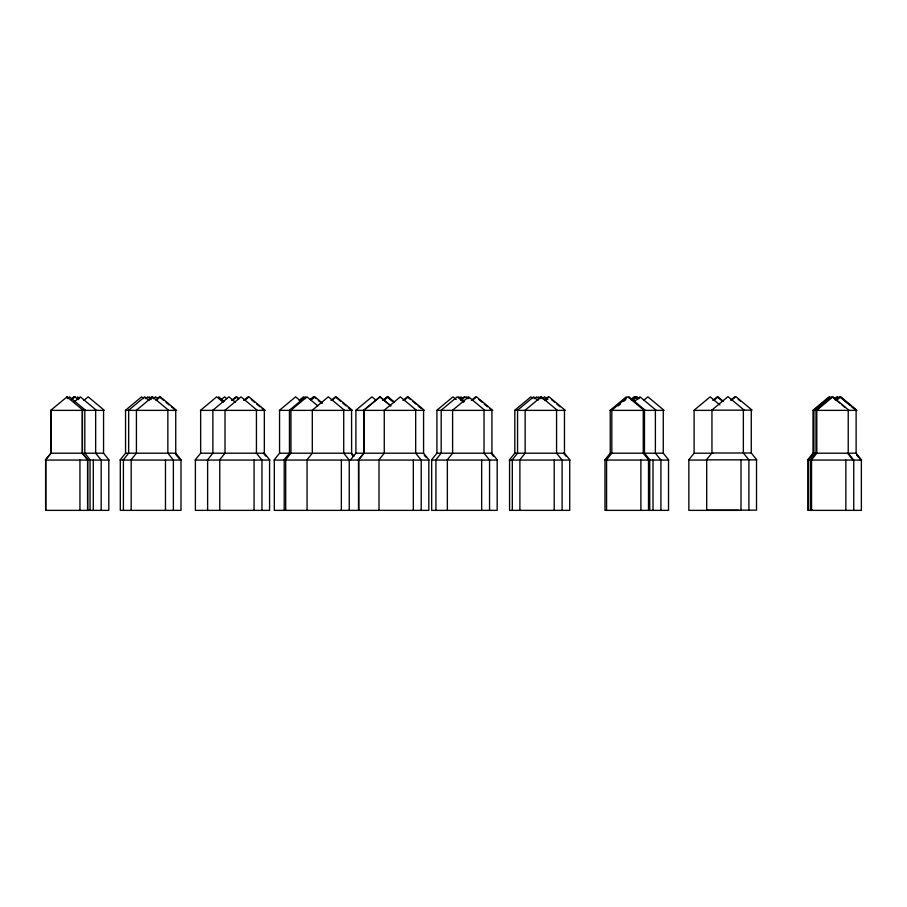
<?xml version="1.0" encoding="UTF-8"?>
<svg xmlns="http://www.w3.org/2000/svg" width="907" height="907" viewBox="0 0 907 907"><rect width="100%" height="100%" fill="white"/><g stroke="black" fill="none" stroke-linecap="round" stroke-linejoin="round"><path stroke-width="1.36" d="M50.883 410.372L50.883 453.205L45.35 460.064L109.089 460.064L103.557 453.205L103.557 410.372M45.475 460.064L51.007 453.205L51.007 410.372M125.551 410.372L125.551 453.205L120.019 460.064L181.275 460.064L175.743 453.205L175.743 410.372M123.125 460.064L128.658 453.205L128.658 410.372M130.891 460.064L136.424 453.205L136.424 410.372M200.64 410.372L200.64 453.205L195.107 460.064L269.867 460.064L264.334 453.205L264.334 410.372L262.112 408.569M207.34 460.064L212.873 453.205L212.873 410.372M219.483 460.064L225.015 453.205L225.015 410.372M279.56 410.372L279.56 453.205L274.039 460.064L429.113 460.064L423.58 453.205L423.58 410.372M283.936 460.064L289.458 453.205L289.458 410.372M285.422 460.064L290.954 453.205L290.954 410.372M306.77 460.064L312.303 453.205L312.303 410.372M350.374 460.064L355.907 453.205L355.907 410.372M358.242 460.064L363.775 453.205L363.775 410.372L380.067 396.847L390.883 405.871M378.729 460.064L384.262 453.205L384.262 410.372M436.913 410.372L436.913 453.205L431.392 460.064L497.455 460.064L491.923 453.205L491.923 410.372L489.712 408.569M435.655 460.064L441.187 453.205L441.187 410.372M447.072 460.064L452.604 453.205L452.604 410.372M514.813 410.372L514.813 453.205L509.292 460.064L570.004 460.064L564.471 453.205L564.471 410.372M512.024 460.064L517.557 453.205L517.557 410.372M519.62 460.064L525.142 453.205L525.142 410.372M610.241 410.372L610.241 453.205L604.708 460.064L668.81 460.064L663.278 453.205L663.278 410.372M606.295 460.064L611.828 453.205L611.828 410.372M694.104 410.372L694.104 453.205L688.572 460.064L706.734 460.064M711.95 410.157L711.95 452.99L706.417 459.849L756.801 459.849L751.268 452.99L751.268 410.157M813.012 410.372L813.012 453.205L807.479 460.064L861.65 460.064L856.117 453.205L856.117 410.372M808.375 460.064L813.908 453.205L813.908 410.372M815.983 410.157L815.983 452.99L810.45 459.849L812.491 459.849M811.266 460.064L816.799 453.205L816.799 410.372M67.05 396.847L50.701 410.372L104.396 410.372L88.172 396.847L83.852 400.452M67.254 398.649L69.42 396.847L85.643 410.372M71.755 398.649L73.921 396.847M71.891 398.649L74.045 396.847M71.574 399.556L74.828 396.847L78.195 399.556M71.71 399.556L74.952 396.847M73.784 402.266L80.281 396.847L96.505 410.372M128.477 410.372L144.701 396.847L149.031 400.452M145.539 398.649L147.705 396.847L150.947 399.556M136.243 410.372L152.591 396.847M153.442 398.649L155.596 396.847L157.761 398.649M157.296 398.649L159.462 396.847L163.793 400.452M156.038 400.452L160.358 396.847L176.582 410.372L125.37 410.372L141.594 396.847L143.76 398.649M221.331 399.556L224.573 396.847L226.739 398.649M212.691 410.372L228.915 396.847L235.401 402.266M231.58 400.452L235.911 396.847L238.076 398.649M232.487 400.452L236.806 396.847L238.972 398.649M224.834 410.372L241.058 396.847L257.282 410.372M243.722 400.452L248.053 396.847M244.629 400.452L248.949 396.847L265.173 410.372L200.458 410.372L216.682 396.847L223.167 402.266M299.174 400.452L303.505 396.847L305.67 398.649M289.288 410.372L305.512 396.847M290.773 410.372L306.997 396.847L317.813 405.871M310.16 399.556L313.403 396.847M310.75 399.556L313.992 396.847L316.158 398.649M310.568 400.452L314.899 396.847L322.461 403.162M312.121 410.372L328.345 396.847L344.569 410.372M331.01 400.452L335.341 396.847L340.749 401.359M331.917 400.452L336.236 396.847L352.46 410.372L279.39 410.372L295.614 396.847L301.022 401.359M363.594 410.372L379.852 396.847L390.634 405.871M382.743 400.452L387.062 396.847L392.47 401.359M383.389 400.452L387.72 396.847L394.205 402.266M383.638 400.452L387.969 396.847L394.454 402.266M384.08 410.372L400.304 396.847L416.528 410.372M402.969 400.452L407.3 396.847L410.542 399.556M403.876 400.452L408.195 396.847L424.419 410.372L355.725 410.372L371.949 396.847L376.28 400.452M441.006 410.372L457.23 396.847L463.715 402.266M462.06 398.649L464.225 396.847M460.801 400.452L465.121 396.847L467.286 398.649M452.423 410.372L468.647 396.847L484.871 410.372M471.323 400.452L475.642 396.847M472.218 400.452L476.549 396.847L492.773 410.372L436.743 410.372L452.967 396.847L456.21 399.556M517.375 410.372L533.599 396.847L537.93 400.452M534.54 398.649L536.706 396.847L538.871 398.649M524.972 410.372L541.196 396.847L557.42 410.372M539.336 398.649L541.502 396.847L545.821 400.452M542.443 398.649L544.608 396.847L547.851 399.556M546.025 398.649L548.191 396.847M544.767 400.452L549.086 396.847L565.31 410.372L514.643 410.372L530.867 396.847L533.021 398.649M626.284 396.847L610.071 410.372L664.117 410.372L647.893 396.847L643.573 400.452M611.647 410.372L627.871 396.847L644.095 410.372M618.279 405.871L620.445 404.068M623.687 401.359L625.853 399.556M630.943 399.556L634.186 396.847M631.623 399.556L634.866 396.847M631.442 400.452L635.773 396.847L637.927 398.649M633.755 399.556L636.997 396.847L639.163 398.649M634.594 401.359L640.002 396.847L656.226 410.372M712.823 400.452L717.142 396.847L722.55 401.359M713.718 400.452L718.049 396.847L723.457 401.359M730.657 400.236L734.987 396.631M731.564 400.236L735.883 396.631L752.107 410.157L711.768 410.157L727.992 396.631L744.216 410.157M829.055 396.847L812.831 410.372L816.175 410.372M813.726 410.372L829.95 396.847M834.791 398.649L836.957 396.847M834.599 399.556L837.841 396.847M835.596 400.236L839.927 396.631L855.063 409.261M836.413 400.452L840.744 396.847L856.968 410.372L816.617 410.372L832.841 396.847L849.065 410.372M817.978 410.157L815.801 410.157L832.025 396.631L839.599 402.946M712.947 410.372L693.923 410.372L710.147 396.847L719.886 404.964M711.95 452.99L743.366 452.99L748.899 459.849L748.899 510.153M743.695 452.99L751.268 452.99M815.983 452.99L816.606 452.99M50.883 453.205L82.435 453.205L87.968 460.064M82.866 453.205L95.654 453.205L101.187 460.064L101.187 510.369M95.983 453.205L103.557 453.205M125.551 453.205L127.819 453.205M128.658 453.205L167.852 453.205L173.373 460.064L173.373 510.369M168.169 453.205L175.743 453.205M200.64 453.205L212.601 453.205M212.873 453.205L224.834 453.205M225.015 453.205L256.432 453.205L261.964 460.064L261.964 510.369M256.76 453.205L264.334 453.205M279.56 453.205L311.056 453.205M312.303 453.205L343.719 453.205L349.252 460.064L349.252 510.369M344.048 453.205L351.621 453.205L353.991 456.153M355.907 453.205L415.678 453.205L421.211 460.064L421.211 510.369M416.007 453.205L423.58 453.205M436.913 453.205L484.032 453.205L489.565 460.064L489.553 510.369M484.361 453.205L491.923 453.205M514.813 453.205L517.092 453.205M517.557 453.205L556.569 453.205L562.102 460.064L562.102 510.369M556.898 453.205L564.471 453.205M610.241 453.205L655.387 453.205L660.908 460.064L660.908 510.369M655.716 453.205L663.278 453.205M694.104 453.205L712.857 453.205M813.012 453.205L813.636 453.205M813.908 453.205L816.175 453.205M816.799 453.205L848.226 453.205L853.759 460.064L853.748 510.369M848.555 453.205L856.117 453.205M860.233 459.849L860.834 459.849L856.888 454.951M812.491 510.153L810.733 510.153L810.733 459.849M738.672 510.369L688.855 510.369L688.855 460.064M839.837 396.847L849.576 404.964M851.741 406.767L854.984 409.476M841.764 404.749L845.007 407.458M738.23 399.341L740.395 401.143M636.09 396.847L638.256 398.649M629.095 396.847L645.319 410.372M551.433 399.556L554.676 402.266M556.841 404.068L560.084 406.767M540.595 396.847L542.76 398.649M538.758 396.847L540.923 398.649M478.896 399.556L482.139 402.266M484.304 404.068L487.547 406.767M466.686 396.847L468.851 398.649M460.858 396.847L463.024 398.649M458.795 396.847L464.203 401.359M412.708 401.359L415.95 404.068M418.116 405.871L421.358 408.569M342.914 403.162L346.157 405.871M348.322 407.674L351.565 410.372L351.621 453.205M318.323 400.452L321.566 403.162M251.296 399.556L254.538 402.266M256.704 404.068L259.946 406.767M218.666 396.847L224.074 401.359M165.947 402.266L169.201 404.964M171.355 406.767L174.597 409.476M152.467 396.847L168.691 410.372M151.696 396.847L153.861 398.649M149.496 396.847L151.65 398.649M77.322 396.847L79.487 398.649M66.925 396.847L83.274 410.372M856.798 455.167L858.385 457.128M847.41 452.99L852.943 459.849M650.013 460.064L644.48 453.205L644.48 410.372M648.777 460.064L643.256 453.205L643.256 410.372M563.564 453.205L565.934 456.153M491.027 453.205L493.397 456.153M424.261 455.167L425.837 457.128M351.508 454.192L353.095 456.153M263.438 453.205L265.808 456.153M175.629 454.192L179.586 459.089M90.337 460.064L84.805 453.205L84.805 410.372M87.832 460.064L82.31 453.205L82.31 410.372M861.367 460.064L861.367 510.369L807.763 510.369L807.763 460.064M848.226 410.372L848.226 453.205M845.857 460.064L845.857 510.369M811.55 460.064L811.55 510.369M808.659 460.064L808.659 510.369M756.517 459.849L756.517 510.153L706.7 510.153L706.7 459.849M743.366 410.157L743.366 452.99M740.996 459.849L740.996 510.153M668.527 460.064L668.527 510.369L604.992 510.369L604.992 460.064M655.387 410.372L655.387 453.205M653.006 460.064L653.006 510.369M649.729 460.064L649.729 510.369M648.505 460.064L648.505 510.369M640.886 460.064L640.886 510.369M606.579 460.064L606.579 510.369M569.721 460.064L569.721 510.369L509.564 510.369L509.564 460.064M556.569 410.372L556.569 453.205M554.2 460.064L554.2 510.369M519.892 460.064L519.892 510.369M512.308 460.064L512.308 510.369M497.172 460.064L497.172 510.369L431.664 510.369L431.664 460.064M484.032 410.372L484.032 453.205M481.662 460.064L481.662 510.369M447.355 460.064L447.355 510.369M435.938 460.064L435.938 510.369M428.83 460.064L428.83 510.369L274.311 510.369L274.311 460.064M415.678 410.372L415.678 453.205M413.309 460.064L413.309 510.369M379.013 460.064L379.013 510.369M364.024 410.372L364.024 453.205L358.492 460.064L358.526 510.369M358.775 460.064L358.775 510.369M343.719 410.372L343.719 453.205M341.349 460.064L341.349 510.369M307.054 460.064L307.054 510.369M285.705 460.064L285.705 510.369M284.208 460.064L284.208 510.369M269.583 460.064L269.583 510.369L195.39 510.369L195.39 460.064M256.432 410.372L256.432 453.205M254.062 460.064L254.062 510.369M219.766 460.064L219.766 510.369M207.624 460.064L207.624 510.369M180.992 460.064L180.992 510.369L120.302 510.369L120.302 460.064M167.852 410.372L167.852 453.205M165.471 460.064L165.471 510.369M131.175 460.064L131.175 510.369M123.409 460.064L123.409 510.369M108.806 460.064L108.806 510.369L45.633 510.369L45.633 460.064M95.654 410.372L95.654 453.205M93.285 460.064L93.285 510.369M90.054 460.064L90.054 510.369M87.684 460.064L87.684 510.369M87.56 460.064L87.56 510.369M82.435 410.372L82.435 453.205M79.941 460.064L79.941 510.369M45.758 460.064L45.758 510.369"/></g></svg>
